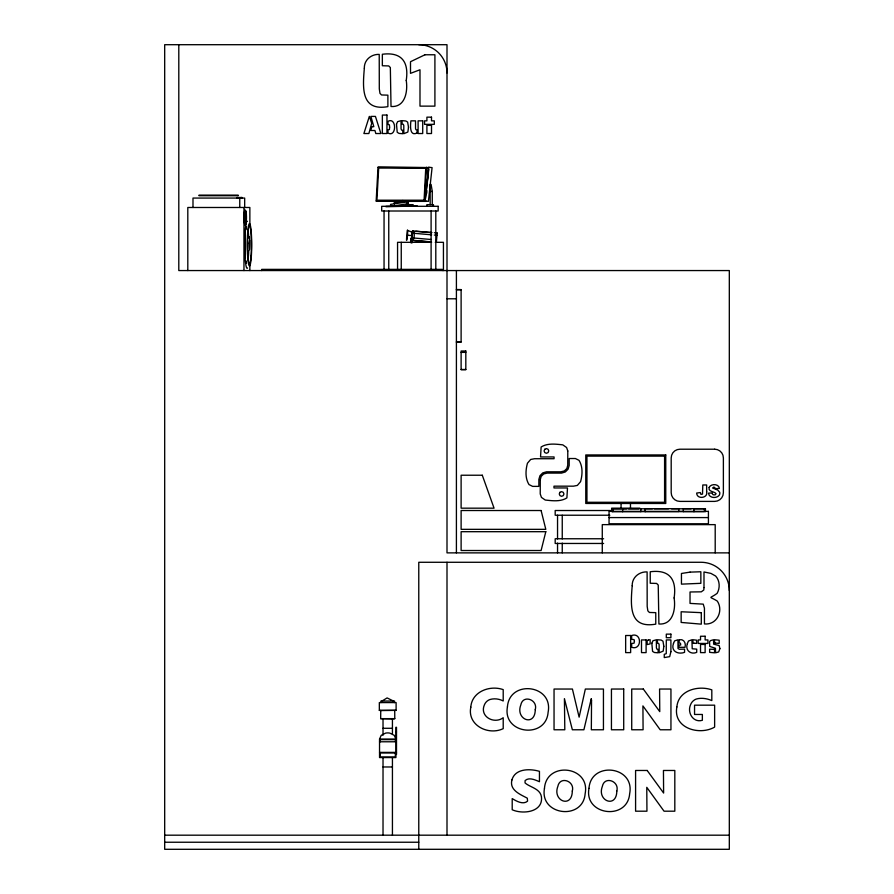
<?xml version="1.0" encoding="UTF-8"?>
<svg xmlns="http://www.w3.org/2000/svg" width="894" height="894" viewBox="0 0 894 894"><rect width="100%" height="100%" fill="white"/><g stroke="black" fill="none" stroke-linecap="round" stroke-linejoin="round"><path stroke-width="1.34" d="M394.712 710.54L394.779 718.642L392.432 718.877L380.665 718.642L380.743 710.54L379.335 710.35L379.335 702.583L396.109 702.583L396.109 710.35L380.743 710.54M410.838 239.145L410.916 240.307L431.489 242.084M395.818 201.373L376.173 201.016L378.006 167.256L428.137 167.614L427.187 185.17M424.08 200.211L425.745 168.072L378.676 168.072L376.933 200.2L423.991 200.2M404.133 201.373L426.304 201.373L424.661 201.016L426.494 167.256M426.74 193.272L426.885 190.567M407.575 235.223C408.089 217.253 405.027 253.136 407.575 235.223L412.346 235.625M411.017 240.307C415.71 241.581 414.861 227.076 411.441 232.105M436.35 242.296L437.166 233.021L434.372 232.708M245.191 218.65C244.71 222.159 244.509 213.454 245.157 215.912M411.117 237.972L410.715 242.654L411.989 242.755L412.19 240.408L411.888 242.755M411.944 240.307L412.737 230.931L431.97 232.585M379.537 739.07L381.235 735.315L385.605 733.114A10.773 10.773 0 0 1 389.84 733.114L394.22 735.315L395.908 739.07L379.537 739.07L379.537 757.564L395.908 757.564L395.908 727.303L396.5 727.303L396.5 754.491M244.543 214.381C246.085 206.715 245.582 229.736 244.487 219.656M428.74 169.424L425.231 200.2M411.821 233.133L412.134 232.105L407.563 230.473M382.029 701.03L387.102 697.923L393.427 701.03M392.142 206.29L406.826 206.134L406.502 203.955M428.137 167.614L378.006 167.256M430.159 191.484L432.271 191.484L432.271 204.659M198.993 195.127L238.184 195.127M198.993 195.719L238.184 195.719M236.843 197.485L242.095 197.485L242.095 198.066M236.843 197.775L239.424 197.775M376.173 201.016L424.661 201.016M405.887 204.659L413.129 204.659L413.129 206.302M436.093 232.943L437.144 232.965M431.578 242.319L397.562 242.319L397.562 269.206M435.266 242.319L443.435 242.319L443.435 270.558M456.409 289.522L461.114 289.589L461.114 342.056L456.409 342.056M456.409 289.745L461.114 289.745M447 298.786L456.409 298.786M456.409 341.989L461.114 341.989M461.114 352.37L465.819 352.37M461.114 369.49L465.819 369.49M639.88 508.172L611.652 508.172L611.652 510.519M640.864 508.664L612.021 508.664L612.021 511.726L640.864 511.726M678.356 508.664L645.077 508.664L645.077 511.726L678.356 511.726M626.638 508.787L612.77 508.787L612.77 511.591M628.504 508.787L638.942 508.787M640.573 508.787L652.452 508.787M654.252 508.787L668.511 508.787M671.506 508.787L691.096 508.787M694.28 508.787L704.707 508.787M613.318 510.519L555.185 510.519L555.185 515.223L609.82 515.223M645.434 511.591L640.797 511.591L640.797 508.787M683.351 511.591L678.769 511.591L678.769 508.787M609.049 517.581L708.428 517.581M603.629 538.758L555.185 538.758L555.185 543.463L603.629 543.463M729.314 552.872L447 552.872L447 44.7L164.686 44.7L164.686 849.3L729.314 849.3L729.314 270.558L178.8 270.558L178.8 44.7M379.335 710.35L396.109 710.35M380.665 718.642L394.779 718.642M383.023 728.286L392.432 728.286M395.908 732.007L396.5 732.007M379.537 741.774L395.908 741.774M379.537 752.39L395.908 752.39M395.908 752.748L396.5 752.748M383.023 766.974L392.432 766.974M164.686 835.186L729.314 835.186M164.686 842.237L418.772 842.237M415.833 231.289L430.953 232.585M413.777 233.278L431.634 234.82M434.372 235.055L437.121 235.29M413.374 237.972L431.232 239.503M412.972 240.307L430.819 241.849M412.134 232.105L411.531 239.145L411.396 238.106M432.271 191.484L431.098 184.421L430.159 184.421L430.159 204.659M404.189 202.335L404.043 201.362L394.332 202.815L394.477 203.787M403.082 201.508L402.948 200.547L395.059 201.72L395.204 202.692M402.859 200.558L403.004 201.519M394.243 202.826L394.388 203.798M715.2 552.872L715.2 524.633L602.277 524.633L602.277 552.872M705.455 511.726L705.455 508.664L683.329 508.664L683.329 511.726L704.45 511.726L704.45 508.664M693.956 508.664L693.956 511.726M630.471 502.786L630.471 508.172M622.649 508.664L622.649 511.726M621.062 502.786L621.062 508.172M562.248 515.223L562.248 538.926M562.248 543.105L562.248 552.872M557.543 515.223L557.543 538.926M557.543 543.105L557.543 552.872M456.409 270.558L456.409 552.872M447 562.281L447 835.186M442.295 270.558L442.295 269.373L261.73 269.373L261.73 270.558M435.803 211.006L435.803 269.373M433.456 206.302L433.456 204.659L426.863 204.659L426.863 206.302M431.098 211.006L431.098 269.373M418.772 849.3L418.772 562.281L701.086 562.281A28.228 28.228 0 0 1 729.314 590.509M409.843 204.659L409.843 206.302M406.837 200.703L406.837 204.659M401.25 242.319L401.25 269.206M395.349 741.796L395.349 739.64L380.106 739.64L380.106 741.796M394.545 702.583L394.545 701.03L380.9 701.03L380.9 702.583M392.432 718.877L392.432 733.862M392.432 757.564L392.432 835.186M388.756 211.006L388.756 269.373M384.051 211.006L384.051 269.373M383.023 718.877L383.023 735.259M383.023 757.564L383.023 835.186M249.862 225.31L249.862 207.486L187.807 207.486L187.807 270.558M249.862 265.071L249.862 270.558M244.677 207.486L244.677 198.066L192.992 198.066L192.992 207.486M243.961 207.486L243.961 270.558M241.536 197.485L241.536 198.066M239.76 198.066L239.76 207.486M245.772 218.17A7.532 0.782 -90 0 1 244.587 223.947A7.532 0.782 -90 0 1 244.543 211.263A7.532 0.782 -90 0 1 245.772 216.203M244.565 212.671A6.772 0.704 -90 0 1 245.749 215.7M245.749 219.209A6.772 0.704 -90 0 1 244.565 222.248M248.152 231.278A16.561 1.732 -90 0 1 248.722 237.893M248.767 250.555A16.561 1.732 -90 0 1 248.253 257.55M247.549 267.976A23.523 2.458 -90 0 1 244.688 245.626A23.523 2.458 -90 0 1 247.381 221.354M246.04 263.115A21.177 2.213 -90 0 1 245.727 260.992M245.392 257.673A21.177 2.213 -90 0 1 245.392 231.892M245.582 229.803A21.177 2.213 -90 0 1 246.04 226.439M249.426 236.675A21.177 2.213 -90 0 1 249.515 239.301M246.275 263.115A21.177 2.213 -90 0 1 245.951 260.992M245.392 254.153A21.177 2.213 -90 0 1 245.392 235.413M245.816 229.803A21.177 2.213 -90 0 1 246.275 226.439M418.772 44.7A28.228 28.228 0 0 1 447 72.928M540.278 479.62L540.233 493.924L541.429 497.388L545.239 500.037C552.414 500.796 560.46 501.925 566.897 497.902L567.489 487.956L553.978 487.956L553.978 486.168L573.479 486.168L577.356 485.42L580.575 481.665C582.486 474.725 582.977 466.634 579.01 460.321L575.39 458.521L569.176 458.521L569.176 465.495L568.048 469.227L565.299 471.965L561.577 473.094L547.139 473.094L543.686 473.965L541.183 476.357L540.278 479.62M567.791 450.978L567.746 465.282L566.841 468.545L564.349 470.926L560.896 471.808L546.457 471.808L542.725 472.926L539.987 475.675L538.858 479.396L538.858 486.381L532.634 486.381L529.013 484.582C525.046 478.268 525.549 470.166 527.449 463.226L530.667 459.471L534.556 458.723L554.057 458.723L554.057 456.946L540.535 456.946L541.127 446.989C547.564 442.966 555.61 444.072 562.784 444.854L566.595 447.514L567.791 450.978M389.594 127.183L389.415 129.529L387.996 129.876L387.996 133.038C396.791 137.832 396.735 116.589 387.996 121.338L387.996 124.501L389.426 124.847L389.594 127.183M245.582 216.996C245.694 222.528 246.129 213.588 245.582 216.996M248.99 243.358C249.538 263.384 250.733 229.669 248.99 243.358M364.339 68.212C362.685 87.936 360.807 111.381 387.884 106.643L387.884 95.155L381.537 94.965L379.972 93.356L379.302 88.886L379.224 54.4C371.267 54.042 364.026 59.965 364.339 68.212M406.245 80.449C407.921 91.255 405.351 107.537 391.013 106.498L390.343 67.542L388.745 65.932L382.353 65.743L382.353 54.255C401.406 51.774 409.061 61.664 406.245 80.449M632.214 585.715C630.572 605.439 628.683 628.884 655.76 624.146L655.76 612.658L649.424 612.468L647.848 610.859L647.178 606.389L647.111 571.903C639.154 571.545 631.902 577.468 632.214 585.715M674.121 597.952C675.808 608.758 673.238 625.04 658.9 624.001L658.23 585.045L656.621 583.436L650.24 583.246L650.24 571.758C669.293 569.277 676.937 579.167 674.121 597.952M591.537 700.516L591.336 729.772L603.439 729.772L603.439 689.039L585.346 689.039L579.122 717.156L572.417 689.039L554.045 689.039L554.045 729.772L564.807 729.772L564.416 698.639L572.361 729.772L583.894 729.772L591.28 698.639L591.537 700.516M408.502 127.216L407.854 132.044L403.82 133.675L403.797 125.518L403.25 124.221L402.088 124.154L402.088 120.645L405.809 120.981L407.63 122.087L408.502 127.216M663.84 646.306L663.192 651.123L659.169 652.765L659.135 644.608L658.587 643.311L657.425 643.244L657.425 639.735L661.158 640.07L662.968 641.177L663.84 646.306M396.489 124.177L397.227 132.312L399.048 133.407L402.781 133.731L402.781 130.222L401.629 130.144L401.06 128.881L401.037 120.69L397.606 121.662L396.489 124.177M651.827 643.267L652.575 651.402L654.386 652.497L658.118 652.821L658.118 649.312L656.978 649.234L656.408 647.971L656.375 639.78L652.944 640.752L651.827 643.267M673.484 643.456C670.545 651.313 678.222 654.754 684.558 652.352L684.558 649.133L679.284 649.256L678.01 648.508L677.943 639.78L674.579 640.92L673.484 643.456M687.341 643.691C684.938 650.161 690.66 654.967 696.705 652.374L696.705 649.133L692.224 648.765L691.9 639.78L688.458 641.032L687.341 643.691M706.651 491.611C708.45 498.327 696.694 499.69 696.672 493.052L700.337 492.56L700.941 494.393L702.505 494.08L702.807 484.973L706.651 484.973L706.651 491.611M507.434 706.908C502.339 734.063 545.988 739.427 548.111 712.272C553.587 684.547 509.401 679.328 507.434 706.908M544.468 788.34C539.373 815.496 583.022 820.86 585.145 793.704C590.621 765.979 546.435 760.76 544.468 788.34M588.978 788.34C583.883 815.496 627.532 820.86 629.655 793.704C635.131 765.979 590.945 760.76 588.978 788.34M634.416 641.4L634.069 643.144L631.678 643.49L631.678 647.301C642.06 650.787 642.082 631.924 631.678 635.5L631.678 639.311L634.069 639.635L634.416 641.4M470.803 707.21C467.081 725.235 488.28 735.84 503.21 728.655L503.21 717.726C494.103 724.609 479.463 716.519 484.324 705.053A9.242 9.242 0 0 1 489.901 699.533C494.27 698.203 499.198 698.851 503.21 700.963L503.21 689.632C489.934 684.86 471.775 691.61 470.803 707.21M676.87 706.964C672.802 728.152 699.309 735.907 714.63 727.101L714.63 705.176L694.549 705.176L694.549 714.462L702.36 714.462L702.36 720.285C693.263 723.09 687.084 712.73 690.47 704.941A9.711 9.711 0 0 1 696.225 699.052C701.343 697.543 706.986 698.482 711.814 700.572L711.814 689.866C698.214 685.072 678.222 690.324 676.87 706.964M703.991 587.581L703.801 590.006L701.298 591.828L690.034 591.984L690.034 603.394L703.243 604.143L704.438 608.177L704.438 623.923C716.943 625.23 723.782 610.781 717.279 601.081C708.596 595.616 708.998 599.338 717.089 593.404C720.195 588.073 719.927 580.653 715.636 576.049L710.931 573.4L703.991 571.981L703.991 587.581M535.271 709.635C535.081 727.291 515.134 719.558 520.811 704.953C522.912 694.191 538.099 699.656 535.271 709.635M572.305 791.056C572.115 808.724 552.179 800.99 557.856 786.385C559.957 775.623 575.133 781.077 572.305 791.056M616.815 791.056C616.614 808.724 596.678 800.99 602.355 786.385C604.456 775.623 619.643 781.077 616.815 791.056M670.902 651.704L669.684 656.654L664.264 657.571L664.264 654.341L666.254 653.637L666.298 639.936L670.902 639.936L670.902 651.704M511.916 779.959C509.222 790.14 520.286 794.431 527.304 798.174L527.583 801.147C523.191 805.013 516.386 801.18 512.206 798.588L512.206 809.752C522.755 814.579 543.261 812.255 541.44 796.856C540.188 788.542 530.298 787.48 525.046 782.943L525.102 780.574C529.069 776.908 535.294 779.981 539.451 781.714L539.451 771.343C530.064 768.538 515.123 768.371 511.916 779.959M428.807 167.256L425.142 201.016L428.416 201.373L432.081 167.614L428.807 167.256M719.894 648.619L718.675 651.949L715.591 652.799L715.457 648.295L709.735 646.429L709.545 641.847L710.462 640.629L713.546 639.758L713.647 644.149L719.167 645.557L719.894 648.619M709.143 487.42C707.88 492.113 714.529 491.197 716.083 493.734L715.099 494.896L713.401 494.807A1.866 1.866 0 0 1 712.373 493.689L712.194 492.918L708.54 493.142C708.83 498.204 716.485 498.696 719.145 495.377A3.833 3.833 0 0 0 719.681 492.259L717.726 490.046L712.563 488.001L713.904 487.04L715.781 488.616L719.402 488.403C718.921 483.632 710.819 483.498 709.143 487.42M545.809 531.695L541.105 550.514L461.114 550.514L461.114 531.695L545.809 531.695M371.826 126.669L370.786 130.502L374.932 130.502L375.804 133.53L380.878 133.53L375.435 116.41L370.876 116.41L373.815 126.669L371.826 126.669M371.725 123.227L368.864 133.53L363.892 133.53L369.334 116.41L371.725 123.227M544.77 449.269L544.088 450.922L544.77 452.576L546.424 453.258L548.078 452.576L548.76 450.922L548.078 449.269L546.424 448.587L544.77 449.269M559.946 492.315L559.264 493.969L559.946 495.622L561.6 496.315L563.254 495.622L563.946 493.969L563.254 492.315L561.6 491.633L559.946 492.315M648.385 639.948L647.155 640.652L647.155 644.563L650.139 643.892L650.139 639.735L648.385 639.948M417.051 132.982C409.329 136.782 410.391 124.992 410.905 120.846L415.509 120.846L415.531 128.58L416.012 129.809L417.051 129.876L417.051 132.982M424.985 54.769L410.502 61.72L410.502 73.353L419.99 69.777L419.99 106.129L434.909 106.129L434.909 54.769L424.985 54.769M690.067 572.126L681.451 573.467L681.451 584.14L700.851 583.324L700.851 571.758L690.067 572.126M408.145 201.742L390.522 204.38L390.812 206.302L408.435 203.676L408.145 201.742M694.035 643.244L692.939 643.345L692.939 639.735L696.605 640.182L696.605 643.412L694.035 643.244M701.298 612.658L681.15 611.764L681.15 622.436L701.298 624.146L701.298 612.658M386.957 115.047L382.353 115.047L382.353 133.53L386.957 133.53L386.957 115.047M431.511 117.159L426.907 117.159L426.907 120.846L424.561 120.846L424.561 124.355L434.294 124.355L434.294 120.846L431.511 120.846L431.511 117.159M422.706 120.846L418.101 120.846L418.101 133.53L422.706 133.53L422.706 120.846M431.511 125.35L426.907 125.35L426.907 133.53L431.511 133.53L431.511 125.35M417.129 206.156L385.806 206.536L417.129 206.156M438.161 206.302L381.693 206.302L381.693 211.006L438.161 211.006L438.161 206.302M465.819 351.007L461.114 351.007L461.114 369.691L465.819 369.691L465.819 351.007M714.675 449.213L679.887 449.213A8.694 8.694 0 0 0 671.193 457.907L671.193 492.695A8.694 8.694 0 0 0 679.887 501.4L714.675 501.4A8.694 8.694 0 0 0 723.38 492.695L723.38 457.907A8.694 8.694 0 0 0 714.675 449.213M665.762 454.945L585.771 454.945L585.771 503.467L665.762 503.467L665.762 454.945M664.588 456.119L586.945 456.119L586.945 502.283L664.588 502.283L664.588 456.119M482.291 475.228L461.114 475.228L461.114 508.172L494.058 508.172L482.291 475.228M541.105 510.519L461.114 510.519L461.114 529.337L545.809 529.337L541.105 510.519M708.428 511.368L609.049 511.368L609.049 523.795L708.428 523.795L708.428 511.368M670.902 634.137L666.298 634.137L666.298 637.713L670.902 637.713L670.902 634.137M630.639 635.5L625.655 635.5L625.655 652.62L630.639 652.62L630.639 635.5M705.131 636.249L700.527 636.249L700.527 639.936L698.192 639.936L698.192 643.445L707.914 643.445L707.914 639.936L705.131 639.936L705.131 636.249M679.328 639.735L678.982 642.898L680.457 643.244L680.725 645.032L678.982 645.032L678.982 647.301L685.05 647.301C686.111 643.289 684.044 638.718 679.328 639.735M646.105 639.936L641.501 639.936L641.501 652.62L646.105 652.62L646.105 639.936M715.412 643.121L714.585 643.121L714.585 639.735L719.189 640.205L719.189 643.389L715.412 643.121M705.131 644.44L700.527 644.44L700.527 652.62L705.131 652.62L705.131 644.44M714.541 649.413L709.635 649.167L709.635 652.352L714.541 652.821L714.541 649.413M623.71 689.039L611.44 689.039L611.44 729.772L623.71 729.772L623.71 689.039M643.311 689.039L631.723 689.039L631.723 729.772L643.088 729.772L642.92 705.914L660.185 729.772L670.947 729.772L670.947 689.039L659.582 689.039L659.761 711.624L643.311 689.039M395.349 752.949L380.106 752.949L380.106 756.994L395.349 756.994L395.349 752.949M647.178 770.472L635.589 770.472L635.589 811.193L646.943 811.193L646.775 787.335L664.041 811.193L674.814 811.193L674.814 770.472L663.449 770.472L663.616 793.045L647.178 770.472M246.252 220.952A6.023 0.626 -90 0 0 245.794 211.465A6.023 0.626 -90 0 0 245.168 219.958A6.023 0.626 -90 0 0 246.252 220.952M246.319 221.388A6.772 0.704 -90 0 0 245.805 210.716A6.772 0.704 -90 0 0 245.09 220.27A6.772 0.704 -90 0 0 246.319 221.388M251.091 255.684A18.819 1.967 -90 0 0 249.672 226.048A18.819 1.967 -90 0 0 247.694 252.611A18.819 1.967 -90 0 0 251.091 255.684M247.683 232.507A21.177 2.213 90 0 0 249.281 265.853A21.177 2.213 90 0 0 251.493 235.971A21.177 2.213 90 0 0 247.683 232.507"/></g></svg>
